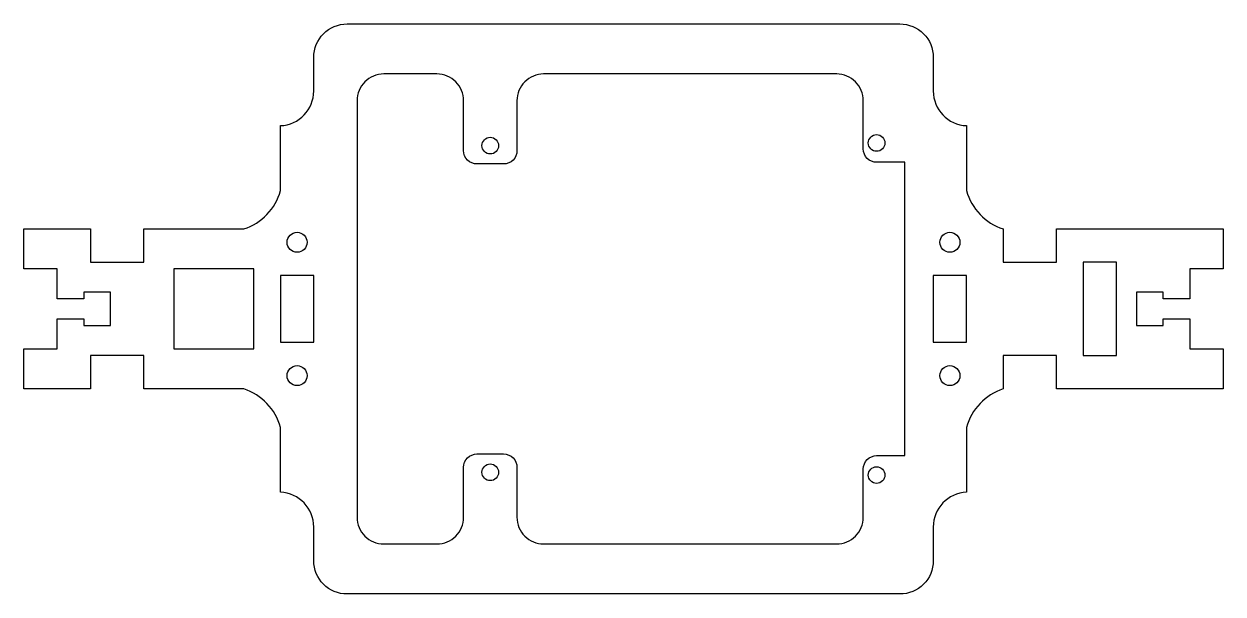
# Model space of a CAD drawing. Header units: millimetres. Extents: x -96 to 84, y -93 to -8.
import ezdxf

# ---------------------------------------------------------------- set-up
doc = ezdxf.new("R2010")
doc.units = ezdxf.units.MM
doc.layers.get('0').update_dxf_attribs({"linetype": 'CONTINUOUS'})

msp = doc.modelspace()

# ---------------------------------------------------------------- linework, layer by layer
for points in [[(40.25, -12.91), (40.25, -17.95, 0.402211), (45.25, -23.16), (45.25, -32.91, 0.253046), (50.75, -38.66), (50.75, -43.66), (58.75, -43.66), (58.75, -38.66), (83.75, -38.66), (83.75, -44.66), (78.75, -44.66), (78.75, -49.16), (74.75, -49.16), (74.75, -48.16), (70.75, -48.16), (70.75, -53.16), (74.75, -53.16), (74.75, -52.16), (78.75, -52.16), (78.75, -56.66), (83.75, -56.66), (83.75, -62.66), (58.75, -62.66), (58.75, -57.66), (50.75, -57.66), (50.75, -62.66, 0.253046), (45.25, -68.42), (45.25, -78.16, 0.402211), (40.25, -83.37), (40.25, -88.41, -0.414214), (35.25, -93.41), (-47.75, -93.41, -0.414214), (-52.75, -88.41), (-52.75, -83.37, 0.402211), (-57.75, -78.16), (-57.75, -68.42, 0.253046), (-63.25, -62.66), (-78.25, -62.66), (-78.25, -57.66), (-86.25, -57.66), (-86.25, -62.66), (-96.25, -62.66), (-96.25, -56.66), (-91.25, -56.66), (-91.25, -52.16), (-87.25, -52.16), (-87.25, -53.16), (-83.25, -53.16), (-83.25, -48.16), (-87.25, -48.16), (-87.25, -49.16), (-91.25, -49.16), (-91.25, -44.66), (-96.25, -44.66), (-96.25, -38.66), (-86.25, -38.66), (-86.25, -43.66), (-78.25, -43.66), (-78.25, -38.66), (-63.25, -38.66, 0.253046), (-57.75, -32.91), (-57.75, -23.16, 0.402211), (-52.75, -17.95), (-52.75, -12.91, -0.414214), (-47.75, -7.91), (35.25, -7.91, -0.414214)], [(-30.25, -26.91), (-30.25, -19.41, 0.414214), (-34.25, -15.41), (-42.25, -15.41, 0.414214), (-46.25, -19.41), (-46.25, -81.91, 0.414214), (-42.25, -85.91), (-34.25, -85.91, 0.414214), (-30.25, -81.91), (-30.25, -74.41, -0.414214), (-28.25, -72.41), (-24.25, -72.41, -0.414214), (-22.25, -74.41), (-22.25, -81.91, 0.414214), (-18.25, -85.91), (25.75, -85.91, 0.414214), (29.75, -81.91), (29.75, -74.66, -0.414214), (31.75, -72.66), (36, -72.66), (36, -28.66), (31.75, -28.66, -0.414214), (29.75, -26.66), (29.75, -19.41, 0.414214), (25.75, -15.41), (-18.25, -15.41, 0.414214), (-22.25, -19.41), (-22.25, -26.91, -0.414214), (-24.25, -28.91), (-28.25, -28.91, -0.414214)]]:
    msp.add_lwpolyline(points, format="xyb", close=True)
for points in [[(-61.75, -56.66), (-61.75, -44.66), (-73.75, -44.66), (-73.75, -56.66)], [(62.75, -43.66), (62.75, -57.66), (67.75, -57.66), (67.75, -43.66)], [(-52.75, -55.66), (-52.75, -45.66), (-57.75, -45.66), (-57.75, -55.66)], [(40.25, -45.66), (40.25, -55.66), (45.25, -55.66), (45.25, -45.66)]]:
    msp.add_lwpolyline(points, close=True)
for centre, radius in [((-26.25, -26.16), 1.25), ((31.75, -25.76), 1.25), ((-55.25, -40.66), 1.5), ((42.75, -40.66), 1.5), ((-55.25, -60.66), 1.5), ((42.75, -60.66), 1.5), ((-26.25, -75.16), 1.25), ((31.75, -75.57), 1.25)]:
    msp.add_circle(centre, radius)

doc.saveas('drawing.dxf')
